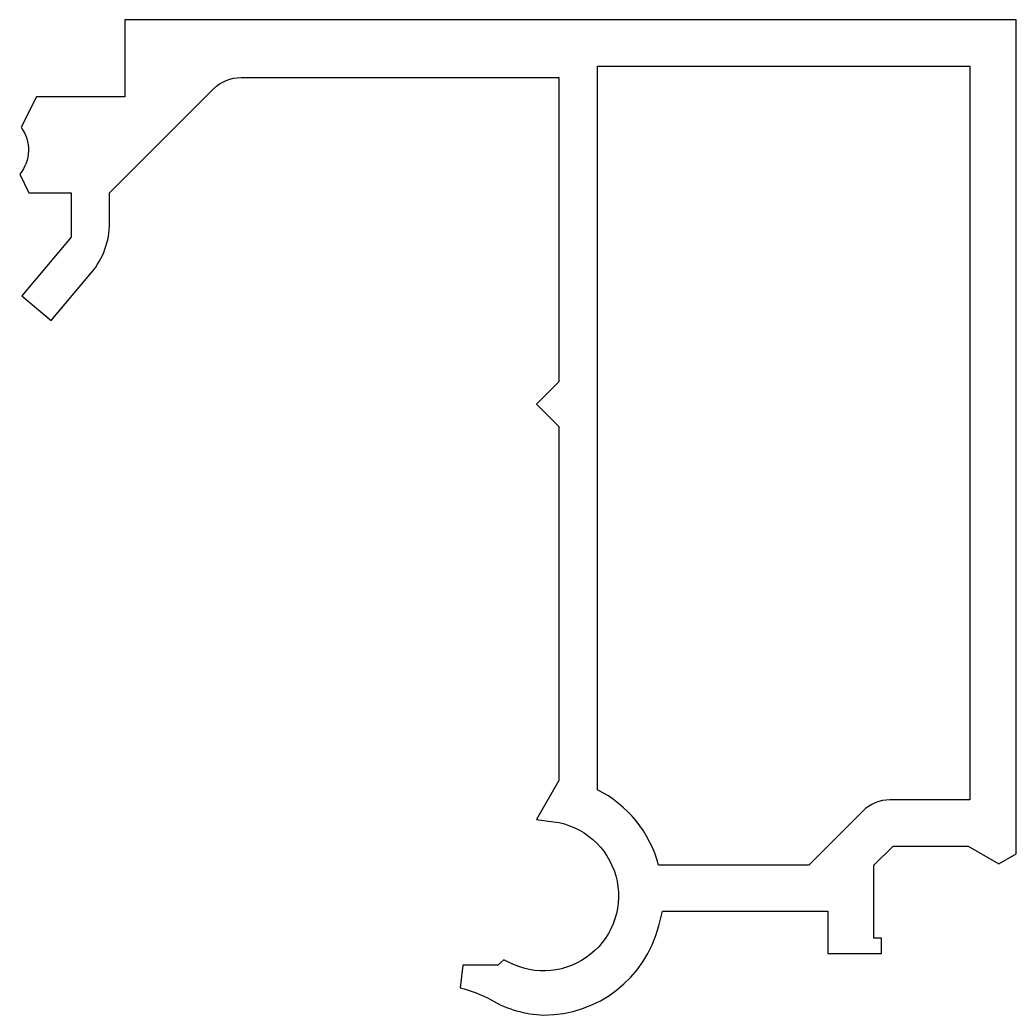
# Model space of a CAD drawing. Header units: millimetres. Extents: x -25.9 to 0, y -3.9 to 22.
import ezdxf

# ---------------------------------------------------------------- set-up
doc = ezdxf.new("R2010")
doc.units = ezdxf.units.MM
doc.header["$LTSCALE"] = 0.5

msp = doc.modelspace()

# ---------------------------------------------------------------- linework, layer by layer
for points in [[(-13.495, -2.6), (-14.4, -2.6), (-14.469, -3.192, -0.072063), (-13.668, -3.507, 0.120349), (-12.3, -3.9, 0.341999), (-9.298, -1.575), (-9.202, -1.2), (-4.9, -1.2), (-4.9, -2.3), (-3.5, -2.3), (-3.5, -1.9), (-3.7, -1.9), (-3.7, 0), (-3.2, 0.5), (-1.246, 0.5), (-0.45, 0.04), (0, 0.3), (0, 22), (-23.2, 22), (-23.2, 20), (-25.5, 20), (-25.904, 19.205, -0.339409), (-25.934, 17.988), (-25.7, 17.5), (-24.6, 17.5), (-24.6, 16.35), (-25.883, 14.821), (-25.117, 14.179), (-24.068, 15.429, 0.176327), (-23.6, 16.714), (-23.6, 17.5), (-20.893, 20.207, -0.201449), (-20.176, 20.5), (-11.9, 20.5), (-11.9, 12.583), (-12.483, 12), (-11.9, 11.417), (-11.9, 2.203), (-12.484, 1.192), (-12.04, 1.133, -1.194325), (-13.213, -2.523), (-13.335, -2.459), (-13.495, -2.6)], [(-9.305, 0, 0.213458), (-10.9, 1.966), (-10.9, 20.8), (-1.2, 20.8), (-1.2, 1.7), (-3.283, 1.7, 0.198912), (-3.99, 1.407), (-5.397, 0), (-9.305, 0)]]:
    msp.add_lwpolyline(points, format="xyb", close=True)

doc.saveas('drawing.dxf')
